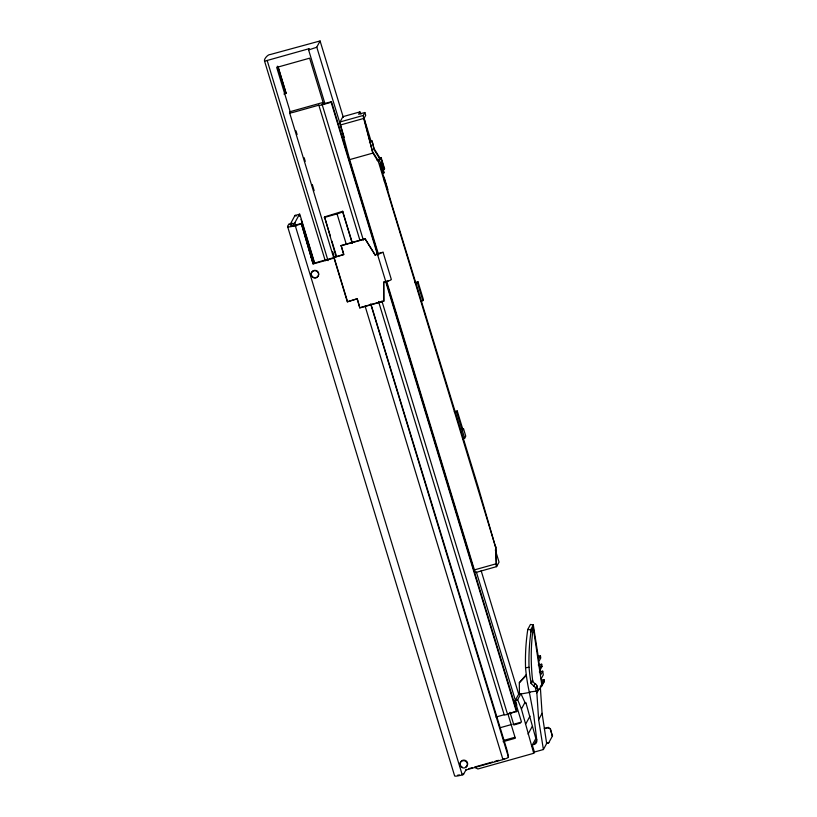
<?xml version="1.0" encoding="UTF-8"?>
<svg xmlns="http://www.w3.org/2000/svg" width="817" height="817" viewBox="0 0 817 817"><rect width="100%" height="100%" fill="white"/><g stroke="black" fill="none" stroke-linecap="round" stroke-linejoin="round"><path stroke-width="1.23" d="M308.612 49.939L316.69 47.263L320.111 40.942L270.396 54.494C267.057 54.055 260.868 63.307 267.169 60.468L309.316 48.632L308.612 49.939L324.941 103.657M538.137 656.327L540.415 655.683L538.617 659.002L533.317 624.934L530.458 624.464L527.782 629.417A217.465 212.869 28.4 0 0 525.556 667.755A261.317 215.371 2.9 0 0 526.577 676.987A261.797 215.77 2.9 0 0 529.283 692.04L533.828 715.661L536.82 740.488A3.748 3.666 28.4 0 1 534.195 744.41L532.245 744.951L534.4 752.048L533.726 753.294L477.925 768.971L475.228 767.704M283.918 94.037L286.154 93.261L277.994 66.422M331.151 102.278L331.477 101.676L322.102 104.259L323.042 102.442L290.086 111.694L289.606 112.572A5.249 0.766 -16.9 0 0 294.1 112.113L318.834 105.168A3.932 0.572 -16.9 0 0 322.225 104.79L331.151 102.278L377.485 254.669M343.416 117.188L342.905 116.678L340.035 121.968L363.259 115.452L364.852 112.501L358.602 114.257L359.929 111.858L361.012 114.012M370.877 303.904L507.306 751.089L508.48 757.236A5.249 0.766 -16.9 0 1 502.966 759.585L465.976 769.971L466.303 769.369L463.351 774.557L462.248 774.873A8.997 1.307 -16.9 0 1 454.558 775.66L287.564 226.432L288.861 224.032L292.363 223.521A9.375 1.348 74.3 0 0 293.18 223.868L294.835 222.765L299.441 214.238A9.375 1.348 74.3 0 1 299.768 214.105L314.596 262.88M289.964 224.767L294.978 215.494L299.441 214.238M292.077 223.123L290.781 225.533A5.627 0.817 -16.9 0 0 295.591 225.043L301.31 223.429L313.115 263.962L334.286 258.019M313.115 263.962L301.31 223.429M336.063 256.558L324.523 216.913L342.711 211.286L352.352 242.976M377.097 160.285L380.048 159.284L374.349 150.103L372.072 140.984L369.754 141.627M386.788 281.732L474.401 569.898L496.164 563.791L495.633 547.278L378.526 162.113L372.828 152.922L364.065 118.363L365.71 115.32L364.852 112.501M374.349 150.103L372.072 140.984M324.196 217.516L337.053 213.911A5.249 0.766 -16.9 0 0 342.568 211.562L342.711 211.286M311.277 275.339L311.44 275.033A3.748 3.666 28.4 0 1 314.698 270.345A3.748 3.666 28.4 0 1 318.712 274.553A3.748 3.666 28.4 0 1 313.789 277.494M378.526 162.113L381.141 157.518L384.572 168.802L382.336 169.793M347.327 301.82L357.325 298.736L347.327 301.82L333.836 257.457L343.834 254.373L341.138 245.508L365.066 238.778L375.156 254.996L365.066 238.778M333.836 257.457L343.661 254.7L341.138 245.508M386.022 281.528L383.694 282.182L383.786 301.207L359.848 307.938L357.662 299.849M383.786 301.207L383.694 282.182M420.837 301.238L422.838 300.676L417.405 282.784L417.967 281.742L414.965 282.59M422.838 300.676L423.4 299.635L417.967 281.742M462.657 438.76L464.659 438.198L456.683 411.993L457.244 410.951L454.252 411.799M461.564 429.466L463.566 428.905L463.014 429.926L457.244 410.951M464.659 438.198L465.761 436.145L463.566 428.905M495.633 547.278L478.333 487.514L392.037 205.159L379.864 163.655L380.518 162.44L383.806 173.255L384.174 172.561L380.896 161.746L381.641 160.357L384.337 169.231M534.4 752.048L543.407 749.526L538.638 719.675L536.851 692.806L535.268 687.444L531.224 683.604A5.576 4.596 2.9 0 1 531.019 682.859A257.232 212.011 2.9 0 1 529.038 667.305A213.952 209.428 28.4 0 1 530.948 631.97L530.642 629.887L533.317 624.934M530.948 631.97L533.246 627.722L541.957 685.78L537.923 690.804L536.851 685.667A3.687 3.605 28.4 0 0 535.053 683.615A4.636 4.545 28.4 0 1 532.561 680.01A213.952 209.428 28.4 0 1 533.246 627.722M460.083 765.315L460.359 764.804A3.748 3.666 28.4 0 1 462.667 760.31A3.748 3.666 28.4 0 1 467.365 762.435A3.748 3.666 28.4 0 1 465.557 767.153M463.351 774.557L463.678 773.954L462.585 774.261A5.627 0.817 -16.9 0 1 461.748 774.485M530.008 692.377L519.418 694.236L519.316 682.736L526.281 674.597M513.638 724.271L521.501 722.065L515.047 700.853L518.295 694.858L520.031 694.072M515.047 700.853L517.661 699.679L520.899 693.684L525.454 703.508L525.913 702.671L535.85 738.548L531.571 746.197L532.265 744.92M531.019 682.859L532.561 680.01M531.224 683.604L532.725 680.827M538.27 664.936L541.691 664.19L539.7 667.867L538.771 661.668L540.762 657.981L540.415 655.683M495.929 717.04L504.171 714.732A3.932 0.572 -16.9 0 0 507.561 714.354L516.814 711.229L385.971 280.885M541.691 664.19L542.028 666.427L540.037 670.103L540.742 674.842L542.733 671.166L539.322 671.911M533.726 753.294L521.409 709.013L524.994 702.385M533.685 686.137L535.053 683.615M535.635 688.149L536.902 685.82M535.778 688.629L537.014 686.341M536.81 692.857L539.128 688.598M541.722 680.101L543.999 679.611L542.008 683.288L541.303 678.549L543.295 674.873L542.733 671.166M541.957 685.78L544.285 681.48L543.999 679.611M525.882 723.719L529.998 716.111M528.068 734.115L532.184 726.507M538.638 719.675L542.079 713.302L540.374 687.659M534.195 744.41L536.769 739.63M543.407 749.526L546.665 743.49L542.079 713.302M548.187 727.661L550.413 728.672L552.384 736.107L550.229 729.009L548.187 727.661L544.306 728.744M546.665 743.49L548.83 742.602L546.399 743.286M548.646 742.939L552.568 735.77M540.292 686.443L544.285 681.48M381.294 252.473L375.33 254.679M519.316 682.736L526.179 675.639M540.221 667.816L542.028 666.427M388.453 280.691L387.054 281.211M520.521 723.014L513.852 724.985L510.002 712.291M504.385 758.615L503.292 758.973M342.905 116.678L359.868 111.909M378.618 254.863L349.666 159.621L340.454 124.981L363.677 118.455L363.208 115.718M369.437 142.219L371.755 141.566M349.666 159.621L372.93 153.085M379.139 158.079L381.141 157.518M382.57 169.364L384.572 168.802M287.564 226.432A8.997 1.307 -16.9 0 0 295.264 225.645L300.973 224.042M340.965 245.825L364.893 239.105M313.442 263.36L335.44 257.181M375.156 254.996L377.485 254.342A5.249 0.766 -16.9 0 0 382.989 251.993L391.353 279.506A5.249 0.766 -16.9 0 1 385.849 281.855L383.52 282.508M415.404 283.346L417.405 282.784M361.043 307.325L382.775 301.218M454.691 412.554L456.683 411.993M509.001 713.425L516.814 711.229M499.943 727.773L512.126 724.352M544.49 728.407L548.37 727.324M503.803 740.396L514.781 737.312M503.109 741.673L515.313 738.241L508.011 714.232M468.692 768.695L472.267 767.694M474.657 767.02L492.559 761.995M494.939 761.321L498.523 760.31M525.556 667.755L529.038 667.305M529.283 692.04L536.452 691.121M527.782 629.417L530.642 629.887M374.666 149.521L380.416 158.855M373.114 152.401L378.843 161.766M517.661 699.679L521.409 709.013M474.401 569.898L475.647 572.543L496.603 566.62L499.034 562.116L495.327 549.923M364.127 118.404L371.173 141.566M320.101 41.024L343.109 116.698M481.152 570.715L518.764 694.44M316.782 47.161L344.243 137.491M476.372 572.053L516.824 705.112M331.477 101.676L377.811 254.067M377.485 254.342L385.849 281.855M385.644 281.497L516.487 711.842M323.736 104.525L309.643 58.17L276.687 67.423L290.413 112.562M322.225 104.79L363.361 240.116M381.896 301.065L507.561 714.354M318.834 105.168L359.98 240.494M378.516 301.442L504.171 714.732M342.568 211.562L352.219 243.292M370.775 304.332L508.48 757.236M337.053 213.911L346.224 244.079M365.117 306.181L502.966 759.585M357.152 299.063L359.848 307.938M324.523 216.913L330.405 236.266M331.886 241.107L336.298 255.629M277.903 66.596L286.062 93.434M277.331 66.197L285.49 93.036A4.31 0.623 -16.9 0 1 286.154 93.261M295.979 130.853L297.092 134.519M304.138 157.691L305.252 161.347M312.298 184.53L314.147 190.627M332.693 251.616L333.806 255.282M334.01 257.13L347.501 301.504M289.586 112.705L333.704 257.784M267.169 60.468L328.036 260.664M264.442 60.744L325.248 260.725M301.075 219.405L314.422 263.288M294.835 222.765L295.948 226.432M295.264 225.645L462.248 774.873M293.354 223.541L294.089 225.982M363.677 118.455L372.828 152.922M340.454 124.981L339.984 122.244M496.205 564.68L496.532 566.671L495.909 546.777M313.248 277.249A3.748 3.666 28.4 0 1 311.655 275.574M462.167 767.02A3.748 3.666 28.4 0 1 461.676 766.703M461.237 766.305A3.748 3.666 28.4 0 1 460.87 765.856M306.855 242.863A8.344 1.205 74.3 0 1 309.704 249.338A8.344 1.205 74.3 0 1 311.42 257.886M311.716 258.836A8.344 1.205 74.3 0 1 313.769 262.941M459.532 774.955A5.627 0.817 -16.9 0 1 457.867 774.996M294.978 215.494A9.375 1.348 74.3 0 1 296.03 216.199M299.512 215.78A9.375 1.348 74.3 0 1 299.778 216.301M386.911 188.88A6.556 0.94 74.3 0 0 387.891 189.646L384.133 177.258A6.556 0.94 74.3 0 0 384.041 179.015M384.511 181.64A6.556 0.94 74.3 0 1 384.307 180.68M311.675 276.217A3.748 3.666 28.4 0 0 318.14 276.136A3.748 3.666 28.4 0 0 314.729 270.641A3.748 3.666 28.4 0 0 311.675 276.217M460.482 766.203A3.748 3.666 28.4 0 0 466.946 766.111A3.748 3.666 28.4 0 0 463.535 760.627A3.748 3.666 28.4 0 0 460.482 766.203"/></g></svg>
